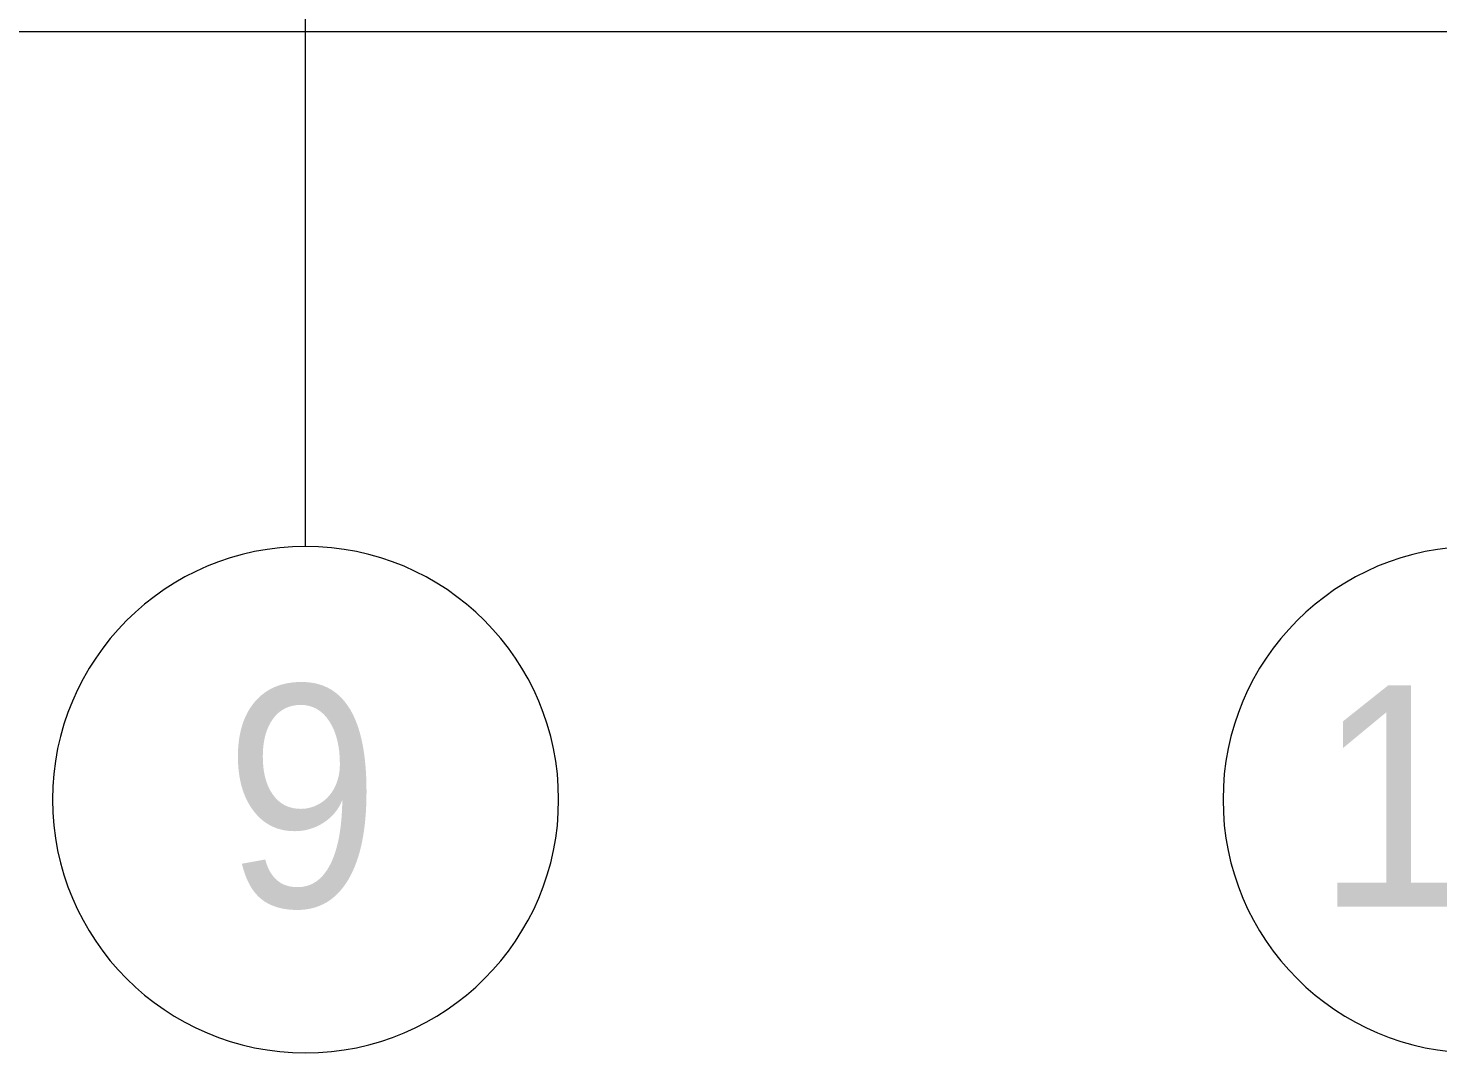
# Model space of a CAD drawing. Header units: millimetres. Extents: x -1113 to 415037, y -3642 to 28069.
# Drawn here: x 25098 to 29554, y -3642 to -405 of the extents above; entities that cross this region are included whole.
import ezdxf

# ---------------------------------------------------------------- set-up
doc = ezdxf.new("R2010")
doc.units = ezdxf.units.MM
for name, color, linetype, lineweight in [('0) Стена 3.93м', 3, 'Continuous', 60), ('A-WALL', 7, 'Continuous', 5), ('Оси', 7, 'Continuous', 9), ('Оси-1', 7, 'Continuous', 20)]:
    doc.layers.add(name, color=color, linetype=linetype, lineweight=lineweight)
doc.styles.add('Arial', font='arial.ttf', dxfattribs={"width": 0.9, "height": 700})

# ---------------------------------------------------------------- blocks, each defined once
blk = doc.blocks.new('Ось сетки - D8-29747960-Объем проектирования 1 этажа')
at = {"layer": 'Оси-1'}
for start, end in [(360, 180), (180, 360)]:
    blk.add_arc((0, 0), 4, start, end, dxfattribs=at)
blk = doc.blocks.new('1floor')
at = {"layer": 'A-WALL'}
blk.add_line((72280, -280), (-290, -280), dxfattribs=at)
at = {"layer": 'Оси'}
blk.add_line((25910, -1906.3), (25910, 3093.7), dxfattribs=at)
at = {"layer": 'Оси-1', "xscale": 199.9999999999999, "yscale": 199.9999999999999, "zscale": 199.9999999999999}
for p in [(25910, -2706.3), (29610, -2706.3)]:
    blk.add_blockref('Ось сетки - D8-29747960-Объем проектирования 1 этажа', p, dxfattribs=at)
at = {"layer": 'Оси', "char_height": 700, "attachment_point": 1, "style": 'Arial'}
for s, insert, width in [('\\fArial|b0|i0|c204|p34|;\\W.9;9', (25655, -2345), 606.076), ('10', (29104.8, -2345), 1212.151)]:
    blk.add_mtext(s, dxfattribs=dict(at, insert=insert, width=width))

msp = doc.modelspace()

# ---------------------------------------------------------------- block references
at = {"layer": '0) Стена 3.93м'}
msp.add_blockref('1floor', (64.7, -136.1), dxfattribs=at)

doc.saveas('drawing.dxf')
